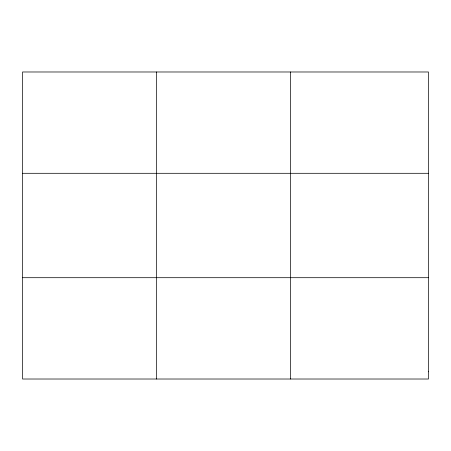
<?xml version="1.0" encoding="UTF-8"?>
<svg xmlns="http://www.w3.org/2000/svg" width="451" height="451" viewBox="0 0 451 451"><rect width="100%" height="100%" fill="white"/><g stroke="black" fill="none" stroke-linecap="round" stroke-linejoin="round"><path stroke-width="0.68" d="M156.497 379.015L156.497 71.985M290.444 379.015L290.444 71.985M22.55 173.302L428.45 173.302M22.55 277.698L428.45 277.698M428.45 371.776L428.45 379.015L22.55 379.015L22.55 71.985L428.45 71.985L428.45 371.776"/></g></svg>
